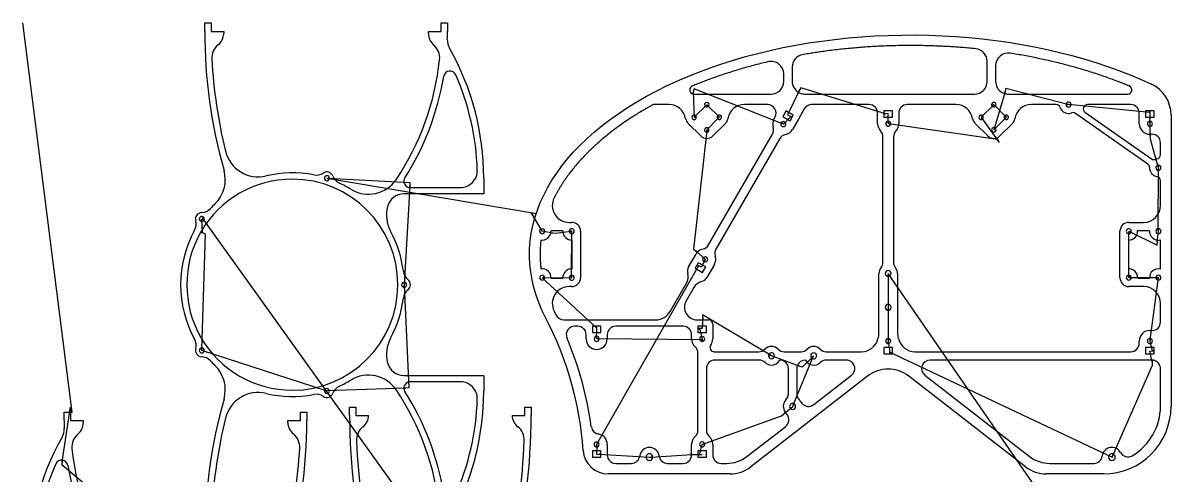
# Model space of a CAD drawing. Header units: inches. Extents: x 0.1 to 34.2, y 0.2 to 35.7.
# Drawn here: x 0.19 to 34.2, y 22.28 to 35.67 of the extents above; entities that cross this region are included whole.
import ezdxf

# ---------------------------------------------------------------- set-up
doc = ezdxf.new("R2010")
doc.units = ezdxf.units.IN
doc.layers.get('0').update_dxf_attribs({"linetype": 'CONTINUOUS'})
for name, color, linetype in [('10', 7, 'CONTINUOUS'), ('3', 7, 'CONTINUOUS'), ('9', 7, 'CONTINUOUS')]:
    doc.layers.add(name, color=color, linetype=linetype)

msp = doc.modelspace()

# ---------------------------------------------------------------- linework, layer by layer
at = {"color": 0, "linetype": 'CONTINUOUS'}
for p, q in [((1.651, 24.145), (0.194, 35.665)), ((22.69, 32.683), (20.069, 33.711)), ((25.744, 32.972), (23.229, 33.745)), ((31.137, 33.252), (29.305, 33.722)), ((20.048, 33.613), (20.074, 32.87)), ((23.185, 33.655), (22.841, 32.942)), ((29.284, 33.623), (28.948, 32.496)), ((20.085, 32.884), (20.444, 33.244)), ((20.46, 33.236), (20.819, 32.875)), ((28.934, 33.235), (28.57, 32.871)), ((29.307, 32.883), (28.945, 33.249)), ((20.808, 32.861), (20.444, 32.499)), ((22.932, 32.899), (22.714, 32.673)), ((25.818, 32.708), (25.82, 32.98)), ((28.584, 32.86), (29.107, 32.128)), ((28.959, 32.51), (29.322, 32.875)), ((33.573, 32.708), (33.576, 32.934)), ((33.576, 32.32), (33.574, 32.683)), ((20.444, 32.482), (20.051, 28.971)), ((33.814, 31.404), (33.585, 32.22)), ((33.819, 29.522), (33.825, 31.381)), ((15.345, 30.026), (9.195, 31.062)), ((9.219, 31.067), (11.654, 30.941)), ((11.656, 30.84), (11.48, 27.915)), ((15.557, 29.518), (15.247, 30.049)), ((5.507, 29.451), (5.493, 29.86)), ((5.489, 25.993), (5.598, 29.408)), ((15.879, 29.442), (15.574, 29.499)), ((16.422, 29.495), (15.979, 29.433)), ((16.444, 28.147), (16.446, 29.501)), ((32.944, 28.147), (32.945, 29.495)), ((32.969, 29.487), (33.784, 29.087)), ((33.786, 29.187), (33.825, 29.498)), ((20.131, 28.91), (20.396, 28.667)), ((20.389, 28.643), (20.292, 28.432)), ((20.202, 28.475), (17.182, 23.185)), ((30.19, 21.906), (25.817, 28.246)), ((11.486, 27.89), (11.625, 24.858)), ((15.596, 28.125), (16.45, 28.123)), ((25.823, 28.207), (25.817, 27.246)), ((33.797, 28.12), (32.95, 28.123)), ((33.575, 26.27), (33.821, 28.126)), ((25.823, 27.207), (25.817, 26.246)), ((20.33, 26.923), (20.31, 26.62)), ((22.329, 25.827), (20.321, 27.022)), ((17.183, 26.335), (17.191, 26.56)), ((20.235, 26.613), (20.307, 26.31)), ((25.823, 26.221), (25.858, 25.994)), ((33.646, 25.957), (33.574, 26.245)), ((9.172, 24.775), (5.494, 25.968)), ((25.866, 25.919), (32.45, 22.808)), ((33.642, 25.631), (33.571, 25.949)), ((23.178, 25.506), (22.365, 25.813)), ((23.006, 24.345), (23.611, 25.813)), ((23.586, 25.783), (23.273, 25.475)), ((32.47, 22.855), (33.645, 25.531)), ((11.525, 24.846), (9.196, 24.768)), ((1.353, 22.672), (1.601, 24.295)), ((22.737, 24.103), (22.992, 24.308)), ((20.334, 23.194), (22.663, 24.035)), ((17.187, 23.16), (17.185, 22.89)), ((20.235, 22.878), (20.311, 23.182)), ((17.26, 22.897), (18.748, 22.806)), ((18.798, 22.812), (19.848, 22.876)), ((19.948, 22.885), (20.31, 22.886)), ((4.965, 19.561), (1.35, 22.571))]:
    msp.add_line(p, q, dxfattribs=at)
at = {"layer": '10', "color": 10, "linetype": 'CONTINUOUS'}
for p, q in [((33.568, 33.01), (31.162, 33.251)), ((29.061, 32.217), (25.824, 32.683)), ((5.51, 29.878), (12.577, 20.015)), ((17.183, 26.635), (15.571, 28.119)), ((20.312, 26.285), (17.188, 26.31))]:
    msp.add_line(p, q, dxfattribs=at)
at = {"layer": '3', "color": 3, "linetype": 'CONTINUOUS'}
for p, q in [((5.577, 35.415), (5.577, 35.665)), ((5.577, 35.665), (5.765, 35.665)), ((5.765, 35.665), (5.765, 35.415)), ((5.765, 35.415), (6.14, 35.415)), ((6.14, 35.415), (6.14, 35.358)), ((12.202, 35.348), (12.202, 35.415)), ((12.202, 35.415), (12.577, 35.415)), ((12.577, 35.415), (12.577, 35.665)), ((12.577, 35.665), (12.765, 35.665)), ((12.765, 35.665), (12.765, 35.415)), ((23.08, 35.007), (23.463, 35.072)), ((23.463, 35.072), (23.85, 35.13)), ((23.85, 35.13), (24.239, 35.18)), ((24.239, 35.18), (24.632, 35.222)), ((24.632, 35.222), (25.027, 35.255)), ((25.027, 35.255), (25.424, 35.281)), ((25.424, 35.281), (25.822, 35.299)), ((25.822, 35.299), (26.221, 35.308)), ((26.221, 35.308), (26.621, 35.31)), ((26.621, 35.31), (27.02, 35.303)), ((27.02, 35.303), (27.418, 35.288)), ((27.418, 35.288), (27.816, 35.265)), ((27.816, 35.265), (28.211, 35.234)), ((28.211, 35.234), (28.605, 35.195)), ((28.605, 35.195), (28.996, 35.148)), ((28.996, 35.148), (29.383, 35.093)), ((29.383, 35.093), (29.768, 35.03)), ((29.768, 35.03), (30.148, 34.959)), ((21.596, 34.668), (21.959, 34.764)), ((21.959, 34.764), (22.328, 34.853)), ((22.328, 34.853), (22.702, 34.934)), ((22.702, 34.934), (23.08, 35.007)), ((30.148, 34.959), (30.523, 34.881)), ((30.523, 34.881), (30.893, 34.795)), ((30.893, 34.795), (31.258, 34.702)), ((31.258, 34.702), (31.617, 34.601)), ((20.546, 34.337), (20.889, 34.455)), ((20.889, 34.455), (21.24, 34.565)), ((21.24, 34.565), (21.596, 34.668)), ((22.248, 34.513), (22.243, 34.512)), ((22.254, 34.515), (22.248, 34.513)), ((22.259, 34.516), (22.254, 34.515)), ((22.264, 34.517), (22.259, 34.516)), ((22.975, 34.357), (22.975, 33.935)), ((28.752, 33.935), (28.752, 34.528)), ((29.001, 34.398), (29.001, 33.935)), ((31.617, 34.601), (31.97, 34.493)), ((31.97, 34.493), (32.315, 34.378)), ((32.315, 34.378), (32.654, 34.256)), ((19.563, 33.944), (19.722, 34.013)), ((19.722, 34.013), (19.882, 34.082)), ((19.882, 34.082), (20.21, 34.213)), ((20.21, 34.213), (20.546, 34.337)), ((22.725, 33.935), (22.725, 34.152)), ((32.654, 34.256), (32.985, 34.127)), ((32.985, 34.127), (33.307, 33.991)), ((18.95, 33.649), (19.252, 33.8)), ((19.252, 33.8), (19.563, 33.944)), ((33.307, 33.991), (33.621, 33.849)), ((18.102, 33.163), (18.374, 33.33)), ((18.374, 33.33), (18.657, 33.493)), ((18.657, 33.493), (18.95, 33.649)), ((20.068, 33.56), (22.35, 33.56)), ((23.35, 33.56), (28.377, 33.56)), ((29.376, 33.56), (32.909, 33.56)), ((17.588, 32.81), (17.839, 32.989)), ((17.839, 32.989), (18.102, 33.163)), ((19.328, 33.248), (18.859, 33.248)), ((22.25, 33.248), (21.564, 33.248)), ((22.756, 32.999), (22.696, 32.896)), ((22.791, 33.06), (22.756, 32.999)), ((23.009, 32.934), (22.791, 33.06)), ((23.335, 33.123), (23.159, 32.818)), ((25.257, 33.248), (23.551, 33.248)), ((25.507, 32.683), (25.507, 32.998)), ((25.946, 33.06), (25.694, 33.06)), ((25.694, 33.06), (25.694, 32.989)), ((25.694, 32.989), (25.694, 32.974)), ((25.946, 32.871), (25.946, 33.06)), ((26.134, 32.998), (26.134, 32.683)), ((27.828, 33.248), (26.384, 33.248)), ((30.795, 33.248), (30.064, 33.248)), ((33.506, 31.487), (31.369, 32.987)), ((31.648, 33.02), (33.614, 31.641)), ((33.007, 33.248), (31.72, 33.248)), ((33.257, 32.683), (33.257, 32.998)), ((33.57, 33.06), (33.444, 33.06)), ((33.444, 33.06), (33.444, 32.989)), ((33.444, 32.989), (33.444, 32.871)), ((33.696, 33.06), (33.57, 33.06)), ((33.696, 32.871), (33.696, 33.06)), ((17.348, 32.627), (17.588, 32.81)), ((20.267, 32.319), (19.892, 32.693)), ((21, 32.693), (20.626, 32.319)), ((22.44, 32.827), (22.466, 32.873)), ((22.696, 32.896), (22.915, 32.77)), ((22.915, 32.77), (22.974, 32.873)), ((22.974, 32.873), (23.009, 32.934)), ((23.159, 32.818), (22.983, 32.514)), ((25.694, 32.974), (25.694, 32.871)), ((25.694, 32.871), (25.946, 32.871)), ((28.767, 32.319), (28.392, 32.693)), ((29.5, 32.693), (29.126, 32.319)), ((33.444, 32.871), (33.696, 32.871)), ((34.196, 32.944), (34.196, 24.31)), ((16.902, 32.245), (17.119, 32.438)), ((17.119, 32.438), (17.348, 32.627)), ((20.501, 29.092), (22.393, 32.369)), ((33.578, 32.37), (33.57, 32.37)), ((33.634, 32.37), (33.578, 32.37)), ((16.504, 31.847), (16.697, 32.048)), ((16.697, 32.048), (16.902, 32.245)), ((22.61, 32.244), (20.718, 28.967)), ((25.664, 28.58), (25.664, 32.293)), ((25.977, 32.293), (25.977, 28.58)), ((33.884, 31.763), (33.884, 32.12)), ((16.157, 31.433), (16.324, 31.642)), ((16.324, 31.642), (16.504, 31.847)), ((16.002, 31.221), (16.157, 31.433)), ((13.841, 31.072), (13.841, 30.603)), ((15.732, 30.788), (15.86, 31.006)), ((15.86, 31.006), (16.002, 31.221)), ((33.884, 30.26), (33.884, 30.998)), ((13.841, 30.603), (11.475, 30.603)), ((11.663, 30.79), (13.15, 30.79)), ((15.617, 30.568), (15.732, 30.788)), ((15.429, 30.122), (15.516, 30.346)), ((15.516, 30.346), (15.617, 30.568)), ((15.355, 29.896), (15.392, 30.009)), ((15.392, 30.009), (15.429, 30.122)), ((15.25, 29.44), (15.295, 29.668)), ((15.295, 29.668), (15.355, 29.896)), ((16.371, 29.76), (16.446, 29.76)), ((32.946, 29.76), (33.384, 29.76)), ((15.218, 29.211), (15.25, 29.44)), ((16.184, 29.51), (15.833, 29.51)), ((16.709, 29.498), (16.709, 28.123)), ((32.684, 28.123), (32.684, 29.498)), ((33.559, 29.51), (33.208, 29.51)), ((33.884, 28.377), (33.884, 29.243)), ((15.197, 28.751), (15.2, 28.981)), ((15.2, 28.981), (15.218, 29.211)), ((16.459, 28.385), (16.459, 29.236)), ((32.934, 29.236), (32.934, 28.385)), ((15.208, 28.521), (15.197, 28.751)), ((19.907, 28.439), (20.128, 28.822)), ((20.196, 28.566), (20.159, 28.502)), ((20.415, 28.44), (20.196, 28.566)), ((15.232, 28.292), (15.208, 28.521)), ((15.271, 28.063), (15.232, 28.292)), ((20.137, 28.463), (20.102, 28.402)), ((20.102, 28.402), (20.32, 28.276)), ((20.159, 28.502), (20.137, 28.463)), ((20.32, 28.276), (20.415, 28.44)), ((20.671, 28.508), (20.45, 28.125)), ((25.544, 26.448), (25.544, 28.246)), ((26.096, 28.246), (26.096, 26.448)), ((15.324, 27.835), (15.271, 28.063)), ((15.833, 28.11), (16.184, 28.11)), ((19.364, 27.123), (19.846, 27.957)), ((33.208, 28.11), (33.559, 28.11)), ((15.391, 27.609), (15.324, 27.835)), ((15.472, 27.384), (15.391, 27.609)), ((16.446, 27.86), (16.371, 27.86)), ((20.063, 27.832), (19.833, 27.435)), ((33.384, 27.86), (32.946, 27.86)), ((15.566, 27.16), (15.472, 27.384)), ((33.884, 26.809), (33.884, 27.36)), ((15.674, 26.939), (15.566, 27.16)), ((15.951, 27.084), (15.99, 27.009)), ((16.213, 26.873), (18.931, 26.873)), ((20.158, 26.873), (20.328, 26.873)), ((20.328, 26.873), (20.498, 26.873)), ((16.623, 26.685), (16.534, 26.685)), ((17.185, 26.685), (17.06, 26.685)), ((17.06, 26.685), (17.06, 26.615)), ((17.06, 26.615), (17.06, 26.498)), ((17.31, 26.685), (17.185, 26.685)), ((17.31, 26.498), (17.31, 26.685)), ((19.748, 26.685), (17.748, 26.685)), ((20.341, 26.685), (20.185, 26.685)), ((20.185, 26.685), (20.185, 26.615)), ((20.185, 26.615), (20.185, 26.498)), ((20.435, 26.685), (20.341, 26.685)), ((20.435, 26.498), (20.435, 26.685)), ((20.623, 26.748), (20.623, 26.31)), ((33.57, 26.559), (33.634, 26.559)), ((16.873, 26.31), (16.873, 26.435)), ((17.06, 26.498), (17.31, 26.498)), ((17.498, 26.435), (17.498, 26.31)), ((19.998, 26.31), (19.998, 26.435)), ((20.185, 26.498), (20.435, 26.498)), ((33.257, 26.181), (33.257, 26.246)), ((20.185, 23.604), (20.185, 25.891)), ((20.666, 25.931), (21.99, 25.931)), ((22.736, 25.931), (23.24, 25.931)), ((23.986, 25.931), (25.028, 25.931)), ((25.946, 26.058), (25.694, 26.058)), ((25.694, 26.058), (25.694, 25.869)), ((25.694, 25.869), (25.852, 25.869)), ((25.852, 25.869), (25.864, 25.869)), ((25.864, 25.869), (25.946, 25.869)), ((25.946, 25.869), (25.946, 26.058)), ((26.612, 25.931), (33.007, 25.931)), ((33.696, 26.058), (33.444, 26.058)), ((33.444, 26.058), (33.444, 25.869)), ((33.444, 25.869), (33.696, 25.869)), ((33.696, 25.954), (33.696, 26.058)), ((33.696, 25.94), (33.696, 25.954)), ((33.696, 25.869), (33.696, 25.94)), ((21.999, 25.681), (20.685, 25.681)), ((22.613, 25.681), (22.607, 25.681)), ((23.369, 25.681), (23.363, 25.681)), ((24.581, 25.681), (23.978, 25.681)), ((33.634, 25.681), (27.059, 25.681)), ((11.475, 25.228), (13.841, 25.228)), ((13.841, 25.228), (13.841, 24.759)), ((20.435, 25.431), (20.435, 23.604)), ((25.207, 25.205), (21.75, 22.52)), ((22.863, 24.679), (22.863, 25.431)), ((23.113, 25.431), (23.113, 24.679)), ((23.613, 24.363), (24.735, 25.234)), ((29.89, 22.52), (26.434, 25.205)), ((26.906, 25.234), (29.997, 22.833)), ((33.884, 24.31), (33.884, 25.431)), ((13.15, 25.04), (11.663, 25.04)), ((1.414, 23.895), (1.414, 24.145)), ((1.414, 24.145), (1.601, 24.145)), ((1.601, 24.145), (1.601, 23.895)), ((8.414, 23.895), (8.414, 24.145)), ((8.414, 24.145), (8.601, 24.145)), ((8.601, 24.145), (8.601, 23.895)), ((9.869, 24.043), (9.869, 24.293)), ((9.869, 24.293), (10.057, 24.293)), ((10.057, 24.293), (10.057, 24.043)), ((15.057, 24.043), (15.057, 24.293)), ((15.057, 24.293), (15.244, 24.293)), ((15.244, 24.293), (15.244, 24.043)), ((23.206, 24.479), (23.263, 24.407)), ((1.601, 23.895), (1.976, 23.895)), ((1.976, 23.895), (1.976, 23.827)), ((8.039, 23.837), (8.039, 23.895)), ((8.039, 23.895), (8.414, 23.895)), ((10.057, 24.043), (10.432, 24.043)), ((14.682, 24.043), (15.057, 24.043)), ((22.777, 24.132), (22.77, 24.141)), ((22.827, 24.068), (22.777, 24.132)), ((21.643, 22.833), (22.783, 23.717)), ((17.498, 23.185), (17.498, 22.873)), ((19.998, 22.912), (19.998, 23.185)), ((20.623, 23.185), (20.623, 22.873)), ((17.31, 22.998), (17.06, 22.998)), ((17.06, 22.998), (17.06, 22.81)), ((17.06, 22.81), (17.31, 22.81)), ((17.31, 22.895), (17.31, 22.998)), ((17.31, 22.88), (17.31, 22.895)), ((17.31, 22.81), (17.31, 22.88)), ((19.998, 22.882), (19.998, 22.912)), ((19.998, 22.873), (19.998, 22.882)), ((20.435, 22.998), (20.185, 22.998)), ((20.185, 22.998), (20.185, 22.88)), ((20.185, 22.88), (20.185, 22.81)), ((20.185, 22.81), (20.435, 22.81)), ((20.435, 22.88), (20.435, 22.998)), ((20.435, 22.81), (20.435, 22.88)), ((17.748, 22.623), (18.213, 22.623)), ((19.282, 22.623), (19.748, 22.623)), ((20.873, 22.623), (21.03, 22.623)), ((30.611, 22.623), (31.912, 22.623)), ((21.137, 22.31), (17.534, 22.31)), ((32.196, 22.31), (30.504, 22.31))]:
    msp.add_line(p, q, dxfattribs=at)
for centre, radius, start, end in [((20.671, 35.415), 15.094, 180, 195.818), ((4.671, 35.415), 8.094, 358.3359, 360), ((5.702, 35.358), 0.437, 308.5466, 360), ((12.64, 35.348), 0.437, 180, 229.8809), ((13.261, 35.166), 0.5, 178.3359, 209.5417), ((6.286, 34.625), 0.5, 128.5466, 183.1455), ((12.036, 34.631), 0.5, 353.9241, 49.8809), ((6.037, 31.072), 7.804, 360, 29.5417), ((23.35, 34.357), 0.375, 99.8333, 180), ((26.32, 17.222), 17.765, 99.2795, 99.8333), ((26.352, 17.027), 17.963, 98.7318, 99.2795), ((26.366, 16.934), 18.057, 98.1839, 98.7318), ((26.388, 16.785), 18.207, 97.6406, 98.1839), ((26.413, 16.599), 18.395, 96.2445, 97.6407), ((26.46, 16.168), 18.829, 94.8806, 96.2445), ((26.473, 16.011), 18.986, 93.5168, 94.8806), ((26.483, 15.847), 19.151, 92.1649, 93.5168), ((26.487, 15.765), 19.232, 90.8131, 92.1653), ((26.488, 15.667), 19.331, 89.4683, 90.8131), ((26.488, 15.68), 19.317, 88.1242, 89.4683), ((26.494, 15.862), 19.135, 86.7672, 88.1242), ((26.499, 15.94), 19.058, 86.1317, 86.7677), ((26.504, 16.023), 18.974, 85.4934, 86.1317), ((26.508, 16.075), 18.922, 84.8558, 85.4934), ((26.522, 16.227), 18.77, 84.2129, 84.8558), ((28.377, 34.528), 0.375, 0, 84.2129), ((29.376, 34.398), 0.375, 80.9995, 180), ((26.651, 17.191), 17.797, 79.6494, 80.9995), ((26.747, 17.719), 17.26, 78.2574, 79.6494), ((20.671, 35.415), 14.906, 183.1455, 193.7563), ((4.671, 35.415), 7.906, 326.396, 353.9241), ((25.835, 19.352), 15.579, 104.8915, 106.4534), ((26.018, 18.662), 16.293, 103.3979, 104.8915), ((22.35, 34.152), 0.375, 360, 103.3244), ((26.811, 18.023), 16.949, 76.8668, 78.2574), ((26.977, 18.736), 16.217, 75.4135, 76.8668), ((27.068, 19.085), 15.857, 73.894, 75.414), ((4.671, 35.415), 8.094, 327.5985, 350.5507), ((12.84, 34.056), 0.187, 23.6852, 170.5507), ((6.037, 31.072), 7.616, 1.7615, 23.6852), ((25.337, 20.888), 13.965, 109.6708, 110.3525), ((25.449, 20.575), 14.297, 108.0141, 109.671), ((25.72, 19.74), 15.175, 106.4534, 108.0141), ((27.278, 19.815), 15.097, 72.2982, 73.894), ((27.404, 20.207), 14.686, 70.7052, 72.2982), ((27.704, 21.065), 13.776, 69.0071, 70.7052), ((20.068, 33.685), 0.125, 132.1559, 252.7695), ((20.068, 33.685), 0.125, 112.4639, 132.1559), ((25.031, 21.682), 13.113, 111.7478, 112.4638), ((25.161, 21.355), 13.465, 111.0504, 111.7478), ((25.224, 21.192), 13.64, 110.3525, 111.0504), ((22.35, 33.935), 0.375, 270, 360), ((23.35, 33.935), 0.375, 180, 239.0625), ((28.377, 33.935), 0.375, 270, 360), ((29.376, 33.935), 0.375, 180, 236.25), ((27.805, 21.329), 13.494, 68.6437, 69.0077), ((27.869, 21.492), 13.318, 68.2756, 68.6437), ((27.901, 21.572), 13.232, 67.908, 68.2756), ((27.972, 21.747), 13.043, 67.5349, 67.908), ((32.909, 33.685), 0.125, 270, 67.5349), ((33.196, 32.944), 1, 360, 64.8718), ((20.068, 33.685), 0.125, 252.7695, 270), ((23.35, 33.935), 0.375, 239.0625, 258.75), ((23.35, 33.935), 0.375, 258.75, 270), ((29.376, 33.935), 0.375, 236.25, 253.125), ((29.376, 33.935), 0.375, 253.125, 270), ((23.662, 24.441), 10.031, 120.6151, 121.6498), ((23.747, 24.297), 10.198, 120.1207, 120.6154), ((23.84, 24.136), 10.384, 119.6353, 120.1207), ((23.889, 24.05), 10.483, 119.1539, 119.6353), ((23.984, 23.88), 10.678, 118.6812, 119.1539), ((19.328, 32.748), 0.5, 9.5372, 90), ((20.446, 33.247), 0.0669, 120, 180), ((20.446, 33.247), 0.0669, 180, 315), ((20.446, 33.247), 0.0669, 360, 120), ((20.446, 33.247), 0.0669, 315, 0), ((21.564, 32.748), 0.5, 90, 170.4628), ((22.25, 32.998), 0.25, 330, 90), ((23.551, 32.998), 0.25, 90, 150), ((25.257, 32.998), 0.25, 360, 90), ((26.384, 32.998), 0.25, 90, 180), ((27.828, 32.748), 0.5, 9.5372, 90), ((28.946, 33.247), 0.0669, 360, 180), ((28.946, 33.247), 0.0669, 180, 213.75), ((28.946, 33.247), 0.0669, 213.75, 315), ((28.946, 33.247), 0.0669, 315, 0), ((30.064, 32.748), 0.5, 90, 170.4628), ((30.795, 33.123), 0.125, 18.8317, 90), ((31.161, 33.248), 0.262, 198.8317, 290.5404), ((31.161, 33.248), 0.0747, 165, 180), ((31.161, 33.248), 0.0747, 180, 360), ((31.161, 33.248), 0.0747, 360, 165), ((31.297, 32.885), 0.125, 54.9344, 110.5404), ((31.72, 33.123), 0.125, 162.4672, 234.9344), ((31.72, 33.123), 0.125, 90, 162.4672), ((33.007, 32.998), 0.25, 360, 90), ((22.96, 25.519), 8.744, 125.0046, 126.1919), ((23.08, 25.348), 8.953, 123.8457, 125.005), ((23.298, 25.024), 9.344, 122.7353, 123.8457), ((23.416, 24.84), 9.562, 121.6498, 122.7353), ((20.072, 32.873), 0.254, 189.5372, 225), ((20.072, 32.873), 0.0669, 45, 180), ((20.072, 32.873), 0.0669, 180, 360), ((20.072, 32.873), 0.0669, 33.75, 45), ((20.072, 32.873), 0.0669, 360, 33.75), ((20.82, 32.873), 0.0669, 360, 180), ((20.82, 32.873), 0.0669, 180, 213.75), ((20.82, 32.873), 0.0669, 213.75, 225), ((20.82, 32.873), 0.0669, 225, 0), ((20.82, 32.873), 0.254, 315, 341.5971), ((20.82, 32.873), 0.254, 341.5971, 350.4628), ((22.712, 32.671), 0.313, 150, 198.2806), ((22.712, 32.671), 0.0747, 165, 180), ((22.712, 32.671), 0.0748, 180, 360), ((22.712, 32.671), 0.0747, 144.375, 165), ((22.712, 32.671), 0.0747, 360, 144.375), ((25.82, 32.683), 0.313, 180, 223.8678), ((25.82, 32.683), 0.0747, 90, 180), ((25.82, 32.683), 0.0747, 180, 360), ((25.82, 32.683), 0.0747, 360, 90), ((25.82, 32.683), 0.313, 316.1322, 360), ((28.572, 32.873), 0.254, 189.5372, 225), ((28.572, 32.873), 0.0669, 360, 180), ((28.572, 32.873), 0.0669, 180, 270), ((28.572, 32.873), 0.0669, 270, 303.75), ((28.572, 32.873), 0.0669, 303.75, 0), ((29.32, 32.873), 0.0669, 135, 180), ((29.32, 32.873), 0.0669, 180, 225), ((29.32, 32.873), 0.0669, 360, 135), ((29.32, 32.873), 0.0669, 225, 0), ((29.32, 32.873), 0.254, 315, 341.5971), ((29.32, 32.873), 0.254, 341.5971, 350.4628), ((33.57, 32.683), 0.313, 180, 270), ((33.57, 32.683), 0.0747, 90, 180), ((33.57, 32.683), 0.0748, 180, 360), ((33.57, 32.683), 0.0747, 78.75, 90), ((33.57, 32.683), 0.0747, 360, 78.75), ((22.323, 26.355), 7.693, 128.7389, 130.0929), ((22.553, 26.068), 8.061, 127.4469, 128.7389), ((22.682, 25.899), 8.273, 126.1919, 127.4469), ((20.446, 32.499), 0.254, 225, 315), ((20.446, 32.499), 0.0669, 135, 180), ((20.446, 32.499), 0.0669, 180, 255), ((20.446, 32.499), 0.0669, 360, 135), ((20.446, 32.499), 0.0669, 255, 0), ((22.177, 32.494), 0.25, 330, 18.2806), ((22.826, 32.119), 0.25, 101.7194, 150), ((22.712, 32.671), 0.314, 281.7194, 330), ((25.414, 32.293), 0.25, 360, 43.8678), ((26.227, 32.293), 0.25, 136.1322, 180), ((28.946, 32.499), 0.254, 225, 292.5), ((28.946, 32.499), 0.0669, 135, 180), ((28.946, 32.499), 0.0669, 180, 360), ((28.946, 32.499), 0.0669, 33.75, 135), ((28.946, 32.499), 0.0669, 360, 33.75), ((28.946, 32.499), 0.254, 292.5, 315), ((33.634, 32.12), 0.25, 360, 90), ((21.806, 26.941), 6.911, 132.9773, 133.7335), ((21.849, 26.896), 6.974, 132.6015, 132.9776), ((21.932, 26.805), 7.096, 132.2323, 132.6015), ((21.966, 26.767), 7.148, 131.8659, 132.2323), ((22.014, 26.714), 7.219, 131.5031, 131.8659), ((22.06, 26.662), 7.288, 131.1442, 131.5032), ((22.124, 26.589), 7.386, 130.7901, 131.1442), ((22.158, 26.549), 7.438, 130.4391, 130.7901), ((22.223, 26.473), 7.539, 130.0929, 130.4391), ((7.164, 32.108), 1, 193.7563, 283.5086), ((21.381, 27.369), 6.308, 136.1111, 137.7592), ((21.47, 27.283), 6.432, 135.3005, 136.1117), ((21.6, 27.155), 6.614, 134.5123, 135.3005), ((21.668, 27.086), 6.712, 133.7335, 134.5123), ((33.686, 31.743), 0.125, 234.9344, 290.5404), ((33.821, 31.38), 0.262, 99.2878, 110.5404), ((33.759, 31.763), 0.125, 279.2878, 360), ((5.187, 31.028), 1, 313.7899, 15.818), ((13.15, 31.29), 0.5, 270, 1.7615), ((20.714, 27.942), 5.428, 141.3335, 143.248), ((20.948, 27.755), 5.728, 139.5196, 141.3335), ((21.083, 27.64), 5.905, 137.7592, 139.5196), ((33.434, 31.385), 0.125, 359.3284, 54.9344), ((33.821, 31.38), 0.262, 179.3284, 260.7122), ((33.821, 31.38), 0.0747, 101.25, 180), ((33.821, 31.38), 0.0747, 180, 360), ((33.821, 31.38), 0.0747, 90, 101.25), ((33.821, 31.38), 0.0747, 360, 90), ((8.171, 27.915), 3.125, 90, 150), ((8.171, 27.915), 3.312, 78.8774, 103.5086), ((8.171, 27.915), 3.125, 270, 90), ((8.882, 31.533), 0.375, 258.8774, 303.7206), ((9.195, 31.066), 0.188, 20.2794, 123.7206), ((9.195, 31.066), 0.0748, 90, 270), ((9.195, 31.066), 0.0747, 358.125, 90), ((9.195, 31.066), 0.0747, 270, 345), ((9.195, 31.066), 0.0747, 345, 358.125), ((9.722, 31.261), 0.375, 200.2794, 245.1226), ((10.423, 31.593), 1, 238.5184, 326.396), ((11.663, 30.978), 0.187, 147.5985, 254.6998), ((20.289, 28.243), 4.908, 146.2815, 147.3458), ((20.404, 28.166), 5.046, 145.2467, 146.2815), ((20.469, 28.122), 5.124, 144.2311, 145.2467), ((20.604, 28.024), 5.291, 143.2477, 144.2311), ((33.759, 30.998), 0.125, 360, 80.7122), ((8.171, 27.915), 3.313, 58.5184, 65.1226), ((11.475, 30.103), 0.5, 90, 165.3656), ((11.663, 30.978), 0.187, 254.6998, 266.175), ((11.663, 30.978), 0.187, 266.175, 270), ((19.911, 28.468), 4.467, 151.2721, 151.8588), ((19.969, 28.437), 4.533, 150.694, 151.2721), ((19.999, 28.42), 4.567, 150.1189, 150.694), ((20.054, 28.388), 4.631, 149.5517, 150.1189), ((20.088, 28.368), 4.67, 148.9892, 149.5519), ((20.145, 28.334), 4.737, 148.4347, 148.9892), ((20.176, 28.315), 4.773, 147.8861, 148.4347), ((20.237, 28.277), 4.846, 147.3457, 147.8861), ((8.171, 27.915), 3.312, 133.7899, 137.1226), ((16.371, 30.26), 0.5, 153.1741, 270), ((19.821, 28.516), 4.365, 152.8417, 153.1741), ((19.856, 28.497), 4.405, 152.5122, 152.8417), ((19.875, 28.488), 4.426, 152.184, 152.5122), ((19.909, 28.47), 4.465, 151.8587, 152.184), ((5.491, 29.862), 0.188, 92.2794, 195.7206), ((5.491, 29.862), 0.0748, 90, 270), ((5.469, 30.424), 0.375, 272.2794, 317.1226), ((5.491, 29.862), 0.0747, 33.75, 90), ((11.959, 29.976), 1, 165.3656, 208.5518), ((33.384, 30.26), 0.5, 270, 360), ((4.95, 29.71), 0.375, 330.8774, 15.7206), ((5.491, 29.862), 0.0747, 270, 0), ((5.491, 29.862), 0.0747, 360, 33.75), ((16.446, 29.498), 0.262, 360, 90), ((32.946, 29.498), 0.262, 90, 180), ((8.171, 27.915), 3.312, 150.8774, 209.1226), ((8.171, 27.915), 3.125, 150, 270), ((8.171, 27.915), 3.313, 6.8774, 28.5518), ((15.571, 29.498), 0.0747, 120, 180), ((15.571, 29.498), 0.0747, 180, 270), ((15.571, 29.498), 0.0747, 360, 120), ((15.571, 29.498), 0.262, 262.1543, 350.1119), ((15.571, 29.498), 0.0747, 270, 0), ((15.571, 29.498), 0.262, 350.1119, 2.6773), ((16.446, 29.498), 0.262, 177.3227, 272.6773), ((16.446, 29.498), 0.0747, 360, 180), ((16.446, 29.498), 0.0747, 180, 360), ((32.946, 29.498), 0.0747, 360, 180), ((32.946, 29.498), 0.0747, 180, 330), ((32.946, 29.498), 0.262, 267.3227, 2.6773), ((32.946, 29.498), 0.0747, 330, 0), ((33.821, 29.498), 0.262, 177.3227, 257.1713), ((33.821, 29.498), 0.0747, 90, 180), ((33.821, 29.498), 0.0747, 180, 360), ((33.821, 29.498), 0.262, 263.8254, 283.7875), ((33.821, 29.498), 0.0747, 360, 90), ((18.935, 28.81), 3.426, 176.5796, 179.6075), ((18.974, 28.808), 3.465, 173.5861, 176.5796), ((18.987, 28.806), 3.478, 173.4082, 173.5872), ((18.99, 28.806), 3.481, 173.2306, 173.4082), ((18.992, 28.806), 3.484, 173.0531, 173.2306), ((18.993, 28.806), 3.485, 172.8755, 173.0531), ((20.399, 28.665), 0.313, 101.7194, 137.9299), ((20.285, 29.217), 0.25, 281.7194, 330), ((20.934, 28.842), 0.25, 150, 198.2806), ((33.821, 29.498), 0.262, 257.1713, 263.8254), ((18.932, 28.81), 3.423, 179.6075, 182.6413), ((18.967, 28.812), 3.458, 182.6413, 185.6457), ((20.399, 28.665), 0.313, 137.9299, 150), ((20.399, 28.665), 0.0748, 360, 180), ((20.399, 28.665), 0.0747, 180, 240), ((20.399, 28.665), 0.0747, 240, 0), ((20.399, 28.665), 0.313, 330, 18.2806), ((25.414, 28.58), 0.25, 320.5643, 0), ((26.227, 28.58), 0.25, 180, 219.4357), ((11.832, 28.357), 0.375, 186.8774, 231.7206), ((18.975, 28.813), 3.466, 185.6457, 186.0152), ((18.984, 28.813), 3.475, 186.0152, 186.385), ((18.986, 28.814), 3.478, 186.385, 186.7552), ((18.994, 28.815), 3.485, 186.7552, 187.1245), ((15.571, 28.123), 0.262, 357.3227, 97.8457), ((16.446, 28.123), 0.262, 87.3227, 170.758), ((19.521, 28.145), 0.375, 330, 15.7012), ((20.123, 28.314), 0.25, 150, 195.7012), ((25.82, 28.246), 0.276, 140.5643, 180), ((25.82, 28.246), 0.0885, 360, 180), ((25.82, 28.246), 0.0885, 180, 270), ((25.82, 28.246), 0.0885, 270, 0), ((25.82, 28.246), 0.276, 0, 39.4357), ((32.946, 28.123), 0.262, 357.3227, 92.6773), ((33.821, 28.123), 0.262, 76.2125, 182.6773), ((11.483, 27.915), 0.0748, 90, 270), ((11.483, 27.915), 0.0748, 270, 90), ((11.483, 27.915), 0.188, 308.2794, 51.7206), ((15.571, 28.123), 0.0747, 360, 180), ((15.571, 28.123), 0.0747, 180, 360), ((16.446, 28.123), 0.262, 170.758, 182.6773), ((16.446, 28.123), 0.0747, 90, 180), ((16.446, 28.123), 0.0747, 180, 285), ((16.446, 28.123), 0.0747, 360, 90), ((16.446, 28.123), 0.262, 270, 0), ((16.446, 28.123), 0.0747, 285, 0), ((20.387, 27.645), 0.375, 104.2988, 150), ((20.233, 28.25), 0.25, 284.2988, 330), ((32.946, 28.123), 0.262, 180, 270), ((32.946, 28.123), 0.0747, 90, 180), ((32.946, 28.123), 0.0747, 180, 360), ((32.946, 28.123), 0.0747, 360, 90), ((33.821, 28.123), 0.0747, 360, 180), ((33.821, 28.123), 0.0747, 180, 360), ((11.832, 27.474), 0.375, 128.2794, 173.1226), ((16.371, 27.36), 0.5, 90, 206.8242), ((33.384, 27.36), 0.5, 360, 90), ((8.171, 27.915), 3.313, 331.4482, 353.1226), ((20.158, 27.248), 0.375, 150, 270), ((25.82, 27.246), 0.0885, 360, 180), ((25.82, 27.246), 0.0885, 180, 270), ((25.82, 27.246), 0.0885, 270, 0), ((6.81, 22.31), 10, 4.0006, 27.5734), ((19.819, 29.104), 4.364, 206.8238, 207.0124), ((19.842, 29.115), 4.389, 207.0124, 207.1999), ((19.851, 29.12), 4.4, 207.1999, 207.3871), ((19.872, 29.131), 4.423, 207.3871, 207.5734), ((16.213, 27.123), 0.25, 207.1049, 270), ((18.931, 27.373), 0.5, 270, 330), ((20.498, 26.748), 0.125, 360, 90), ((16.534, 26.435), 0.25, 90, 202.9876), ((16.623, 26.435), 0.25, 360, 90), ((17.748, 26.435), 0.25, 90, 180), ((19.748, 26.435), 0.25, 360, 90), ((33.57, 26.246), 0.313, 90, 180), ((33.634, 26.809), 0.25, 270, 360), ((4.95, 26.121), 0.375, 344.2794, 29.1226), ((11.959, 25.854), 1, 151.4482, 194.6344), ((6.81, 22.31), 10.312, 7.782, 22.9876), ((17.185, 26.31), 0.312, 180, 0), ((17.185, 26.31), 0.0747, 90, 180), ((17.185, 26.31), 0.0747, 180, 270), ((17.185, 26.31), 0.0747, 360, 90), ((17.185, 26.31), 0.0747, 270, 0), ((20.31, 26.31), 0.312, 180, 228.1897), ((20.31, 26.31), 0.0747, 75, 180), ((20.31, 26.31), 0.0747, 180, 270), ((20.31, 26.31), 0.0747, 270, 0), ((20.31, 26.31), 0.0747, 360, 75), ((20.31, 26.31), 0.312, 324.5093, 360), ((25.028, 26.431), 0.5, 270, 346.8191), ((25.82, 26.246), 0.313, 158.9794, 166.8191), ((25.294, 26.448), 0.25, 338.9794, 360), ((25.82, 26.246), 0.0747, 360, 180), ((25.82, 26.246), 0.0747, 180, 270), ((25.82, 26.246), 0.0747, 270, 0), ((26.346, 26.448), 0.25, 180, 201.0206), ((25.82, 26.246), 0.313, 13.1809, 21.0206), ((26.612, 26.431), 0.5, 193.1809, 270), ((33.57, 26.246), 0.0747, 75, 180), ((33.57, 26.246), 0.0748, 180, 360), ((33.57, 26.246), 0.0747, 360, 75), ((5.491, 25.968), 0.187, 164.2794, 267.7206), ((5.491, 25.968), 0.0748, 90, 270), ((5.491, 25.968), 0.0748, 270, 90), ((19.935, 25.891), 0.25, 0, 48.1897), ((20.666, 26.056), 0.125, 144.5093, 270), ((21.99, 26.181), 0.25, 270, 315.1443), ((22.363, 25.81), 0.276, 44.8557, 135.1443), ((22.363, 25.81), 0.0885, 150, 180), ((22.363, 25.81), 0.0885, 360, 150), ((22.736, 26.181), 0.25, 224.8557, 270), ((23.24, 26.181), 0.25, 270, 315.1443), ((23.613, 25.81), 0.276, 44.8557, 135.1443), ((23.613, 25.81), 0.0885, 360, 180), ((23.986, 26.181), 0.25, 224.8557, 270), ((33.007, 26.181), 0.25, 270, 360), ((5.469, 25.406), 0.375, 42.8774, 87.7206), ((8.171, 27.915), 3.312, 222.8774, 226.2101), ((5.187, 24.802), 1, 344.182, 46.2101), ((11.475, 25.728), 0.5, 194.6344, 270), ((20.685, 25.431), 0.25, 90, 180), ((21.999, 25.431), 0.25, 46.0984, 90), ((22.363, 25.81), 0.276, 226.0984, 265.8621), ((22.363, 25.81), 0.0885, 180, 360), ((22.363, 25.81), 0.276, 265.8621, 332.1349), ((22.613, 25.431), 0.25, 360, 90), ((23.363, 25.431), 0.25, 157.5, 180), ((23.363, 25.431), 0.25, 90, 157.5), ((23.613, 25.81), 0.276, 207.8651, 313.9016), ((23.613, 25.81), 0.0885, 180, 221.25), ((23.613, 25.81), 0.0885, 221.25, 345), ((23.613, 25.81), 0.0885, 345, 0), ((23.978, 25.431), 0.25, 90, 133.9016), ((24.581, 25.431), 0.25, 72.2292, 90), ((24.581, 25.431), 0.25, 307.8337, 72.2292), ((27.059, 25.431), 0.25, 90, 232.1663), ((33.634, 25.431), 0.25, 87.1875, 90), ((33.634, 25.431), 0.25, 78.75, 87.1875), ((33.634, 25.431), 0.25, 360, 78.75), ((10.423, 24.238), 1, 33.604, 121.4816), ((25.82, 24.415), 1, 52.1663, 127.8337), ((9.195, 24.765), 0.0747, 90, 150), ((9.195, 24.765), 0.0747, 270, 90), ((9.722, 24.57), 0.375, 114.8774, 159.7206), ((8.171, 27.915), 3.313, 294.8774, 301.4816), ((11.663, 24.853), 0.187, 90, 181.8011), ((11.663, 24.853), 0.187, 181.8011, 212.4015), ((13.15, 24.54), 0.5, 358.2385, 90), ((20.671, 20.415), 15.094, 164.182, 180), ((7.164, 23.722), 1, 76.4914, 166.2437), ((8.171, 27.915), 3.313, 256.4914, 281.1226), ((8.882, 24.297), 0.375, 56.2794, 101.1226), ((9.195, 24.765), 0.188, 236.2794, 339.7206), ((9.195, 24.765), 0.0747, 150, 270), ((4.671, 20.415), 7.906, 6.0759, 33.604), ((4.671, 20.415), 8.094, 9.4493, 32.4015), ((6.037, 24.759), 7.804, 330.4583, 360), ((6.037, 24.759), 7.616, 336.3148, 358.2385), ((22.988, 24.31), 0.276, 135.4736, 217.8337), ((22.613, 24.679), 0.25, 315.4736, 360), ((23.363, 24.679), 0.25, 180, 224.5264), ((22.988, 24.31), 0.276, 37.8337, 44.5264), ((22.988, 24.31), 0.0885, 120, 180), ((22.988, 24.31), 0.0885, 180, 360), ((22.988, 24.31), 0.0885, 60, 120), ((22.988, 24.31), 0.0885, 360, 60), ((23.46, 24.56), 0.25, 217.8337, 307.8337), ((32.196, 24.31), 2, 270, 0), ((32.196, 24.31), 1.688, 300.1729, 360), ((9.507, 23.895), 8.094, 180, 181.6641), ((1.539, 23.827), 0.438, 310.1191, 0), ((20.671, 20.415), 14.906, 166.2437, 176.8545), ((-6.493, 23.895), 15.094, 344.182, 360), ((8.476, 23.837), 0.437, 180, 231.4534), ((28.401, 24.043), 18.532, 180, 193.7839), ((9.994, 24.051), 0.438, 308.0133, 358.8726), ((15.119, 24.051), 0.438, 181.1274, 231.9867), ((-3.288, 24.043), 18.532, 346.2161, 360), ((22.629, 23.915), 0.25, 307.8337, 37.8337), ((0.917, 23.645), 0.5, 330.4583, 1.6641), ((2.143, 23.111), 0.5, 130.1191, 186.0759), ((7.892, 23.104), 0.5, 356.8545, 51.4534), ((10.572, 23.313), 0.5, 128.0133, 182.3446), ((14.542, 23.313), 0.5, 357.6554, 51.9867), ((17.275, 23.74), 0.25, 187.782, 260.7701), ((17.185, 23.185), 0.313, 0, 80.7701), ((19.935, 23.604), 0.25, 311.8103, 0), ((20.685, 23.604), 0.25, 180, 228.1897), ((8.141, 19.551), 7.804, 150.4583, 180), ((28.401, 24.043), 18.345, 182.3446, 193.2405), ((-3.288, 24.043), 18.345, 346.7595, 357.6554), ((17.185, 23.185), 0.0748, 360, 180), ((17.185, 23.185), 0.0747, 180, 270), ((17.185, 23.185), 0.0747, 270, 0), ((20.31, 23.185), 0.313, 131.8103, 180), ((20.31, 23.185), 0.0747, 15, 180), ((20.31, 23.185), 0.0748, 180, 360), ((20.31, 23.185), 0.0747, 360, 15), ((20.31, 23.185), 0.313, 0, 48.1897), ((9.507, 23.895), 7.906, 186.0759, 213.604), ((-6.493, 23.895), 14.906, 346.2437, 356.8545), ((17.534, 23.06), 0.75, 184.0006, 270), ((17.748, 22.873), 0.25, 180, 270), ((18.213, 22.873), 0.25, 270, 353.3288), ((18.748, 22.81), 0.288, 6.6712, 173.3288), ((18.748, 22.81), 0.101, 360, 180), ((18.748, 22.81), 0.101, 180, 360), ((19.282, 22.873), 0.25, 186.6712, 270), ((19.748, 22.873), 0.25, 270, 360), ((20.873, 22.873), 0.25, 180, 270), ((21.03, 23.623), 1, 270, 307.8337), ((30.611, 23.623), 1, 232.1663, 270), ((31.912, 22.873), 0.25, 270, 353.3288), ((32.446, 22.81), 0.288, 28.5669, 173.3288), ((32.446, 22.81), 0.1, 60, 180), ((32.446, 22.81), 0.1, 180, 360), ((32.446, 22.81), 0.1, 360, 60), ((32.919, 23.067), 0.25, 208.5669, 300.1729), ((8.141, 19.551), 7.616, 156.3148, 178.2385), ((1.338, 22.535), 0.187, 82.882, 156.3148), ((1.338, 22.535), 0.187, 9.4493, 82.882), ((9.507, 23.895), 8.094, 189.4493, 200.9254), ((21.137, 23.31), 1, 270, 307.8337), ((30.504, 23.31), 1, 232.1663, 270)]:
    msp.add_arc(centre, radius, start, end, dxfattribs=at)
at = {"layer": '9', "color": 9, "linetype": 'CONTINUOUS'}
for p, q in [((20.069, 33.711), (20.031, 33.566)), ((23.229, 33.745), (23.157, 33.613)), ((29.305, 33.722), (29.267, 33.576)), ((20.031, 33.566), (20.048, 33.613)), ((23.157, 33.613), (23.185, 33.655)), ((29.267, 33.576), (29.284, 33.623)), ((20.444, 33.244), (20.494, 33.199)), ((20.494, 33.199), (20.46, 33.236)), ((28.945, 33.249), (28.891, 33.209)), ((28.891, 33.209), (28.934, 33.235)), ((31.162, 33.251), (31.089, 33.267)), ((31.089, 33.267), (31.137, 33.252)), ((33.57, 33.06), (33.568, 33.01)), ((33.576, 32.934), (33.57, 33.06)), ((20.074, 32.87), (20.128, 32.91)), ((20.128, 32.91), (20.085, 32.884)), ((20.819, 32.875), (20.765, 32.835)), ((20.765, 32.835), (20.808, 32.861)), ((22.714, 32.673), (22.651, 32.714)), ((22.651, 32.714), (22.69, 32.683)), ((22.841, 32.942), (22.974, 32.873)), ((22.974, 32.873), (22.932, 32.899)), ((25.82, 32.98), (25.694, 32.974)), ((25.694, 32.974), (25.744, 32.972)), ((25.82, 32.758), (25.818, 32.708)), ((25.824, 32.683), (25.82, 32.758)), ((28.57, 32.871), (28.61, 32.817)), ((28.61, 32.817), (28.584, 32.86)), ((29.322, 32.875), (29.273, 32.92)), ((29.273, 32.92), (29.307, 32.883)), ((33.585, 32.756), (33.573, 32.708)), ((33.574, 32.683), (33.585, 32.756)), ((20.444, 32.499), (20.429, 32.434)), ((20.429, 32.434), (20.444, 32.482)), ((28.948, 32.496), (29.002, 32.536)), ((29.002, 32.536), (28.959, 32.51)), ((33.578, 32.37), (33.576, 32.32)), ((33.585, 32.22), (33.578, 32.37)), ((29.107, 32.128), (29.044, 32.264)), ((29.044, 32.264), (29.061, 32.217)), ((33.825, 31.381), (33.807, 31.454)), ((33.807, 31.454), (33.814, 31.404)), ((9.195, 31.062), (9.269, 31.063)), ((9.269, 31.063), (9.219, 31.067)), ((11.654, 30.941), (11.65, 30.791)), ((11.65, 30.791), (11.656, 30.84)), ((15.247, 30.049), (15.392, 30.009)), ((15.392, 30.009), (15.345, 30.026)), ((5.493, 29.86), (5.553, 29.904)), ((5.553, 29.904), (5.51, 29.878)), ((5.598, 29.408), (5.465, 29.478)), ((5.465, 29.478), (5.507, 29.451)), ((15.574, 29.499), (15.534, 29.562)), ((15.534, 29.562), (15.557, 29.518)), ((15.979, 29.433), (15.83, 29.453)), ((15.83, 29.453), (15.879, 29.442)), ((16.446, 29.501), (16.372, 29.498)), ((16.372, 29.498), (16.422, 29.495)), ((32.945, 29.495), (33.011, 29.46)), ((33.011, 29.46), (32.969, 29.487)), ((33.821, 29.572), (33.819, 29.522)), ((33.825, 29.498), (33.821, 29.572)), ((20.051, 28.971), (20.167, 28.875)), ((20.167, 28.875), (20.131, 28.91)), ((33.784, 29.087), (33.793, 29.237)), ((33.793, 29.237), (33.786, 29.187)), ((20.396, 28.667), (20.362, 28.6)), ((20.362, 28.6), (20.389, 28.643)), ((20.292, 28.432), (20.159, 28.502)), ((20.159, 28.502), (20.202, 28.475)), ((25.817, 28.246), (25.82, 28.157)), ((11.48, 27.915), (11.483, 27.841)), ((11.483, 27.841), (11.486, 27.89)), ((15.571, 28.119), (15.646, 28.123)), ((15.646, 28.123), (15.596, 28.125)), ((16.446, 28.197), (16.444, 28.147)), ((16.45, 28.123), (16.446, 28.197)), ((25.82, 28.157), (25.823, 28.207)), ((32.946, 28.197), (32.944, 28.147)), ((32.95, 28.123), (32.946, 28.197)), ((33.821, 28.126), (33.747, 28.123)), ((33.747, 28.123), (33.797, 28.12)), ((25.817, 27.246), (25.82, 27.157)), ((25.82, 27.157), (25.823, 27.207)), ((20.321, 27.022), (20.328, 26.873)), ((20.328, 26.873), (20.33, 26.923)), ((17.185, 26.685), (17.183, 26.635)), ((17.191, 26.56), (17.185, 26.685)), ((20.31, 26.62), (20.185, 26.615)), ((20.185, 26.615), (20.235, 26.613)), ((17.185, 26.385), (17.183, 26.335)), ((17.188, 26.31), (17.185, 26.385)), ((20.307, 26.31), (20.31, 26.235)), ((20.31, 26.235), (20.312, 26.285)), ((25.817, 26.246), (25.82, 26.171)), ((25.82, 26.171), (25.823, 26.221)), ((33.574, 26.245), (33.59, 26.318)), ((33.59, 26.318), (33.575, 26.27)), ((5.491, 26.043), (5.489, 25.993)), ((5.494, 25.968), (5.491, 26.043)), ((22.365, 25.813), (22.287, 25.854)), ((22.287, 25.854), (22.329, 25.827)), ((25.858, 25.994), (25.864, 25.869)), ((25.864, 25.869), (25.866, 25.919)), ((33.571, 25.949), (33.696, 25.954)), ((33.696, 25.954), (33.646, 25.957)), ((23.273, 25.475), (23.132, 25.527)), ((23.132, 25.527), (23.178, 25.506)), ((23.611, 25.813), (23.547, 25.752)), ((23.547, 25.752), (23.586, 25.783)), ((33.646, 25.681), (33.642, 25.631)), ((33.645, 25.531), (33.646, 25.681)), ((11.625, 24.858), (11.475, 24.847)), ((11.475, 24.847), (11.525, 24.846)), ((9.196, 24.768), (9.13, 24.802)), ((9.13, 24.802), (9.172, 24.775)), ((1.601, 24.295), (1.601, 24.145)), ((1.601, 24.145), (1.651, 24.145)), ((22.992, 24.308), (23.033, 24.387)), ((23.033, 24.387), (23.006, 24.345)), ((22.663, 24.035), (22.777, 24.132)), ((22.777, 24.132), (22.737, 24.103)), ((17.182, 23.185), (17.185, 23.11)), ((17.185, 23.11), (17.187, 23.16)), ((20.311, 23.182), (20.382, 23.204)), ((20.382, 23.204), (20.334, 23.194)), ((17.185, 22.89), (17.31, 22.895)), ((17.31, 22.895), (17.26, 22.897)), ((18.748, 22.806), (18.848, 22.81)), ((18.848, 22.81), (18.798, 22.812)), ((19.848, 22.876), (19.998, 22.882)), ((19.998, 22.882), (19.948, 22.885)), ((20.31, 22.886), (20.185, 22.88)), ((20.185, 22.88), (20.235, 22.878)), ((32.45, 22.808), (32.497, 22.897)), ((32.497, 22.897), (32.47, 22.855)), ((1.35, 22.571), (1.362, 22.721)), ((1.362, 22.721), (1.353, 22.672))]:
    msp.add_line(p, q, dxfattribs=at)

doc.saveas('drawing.dxf')
